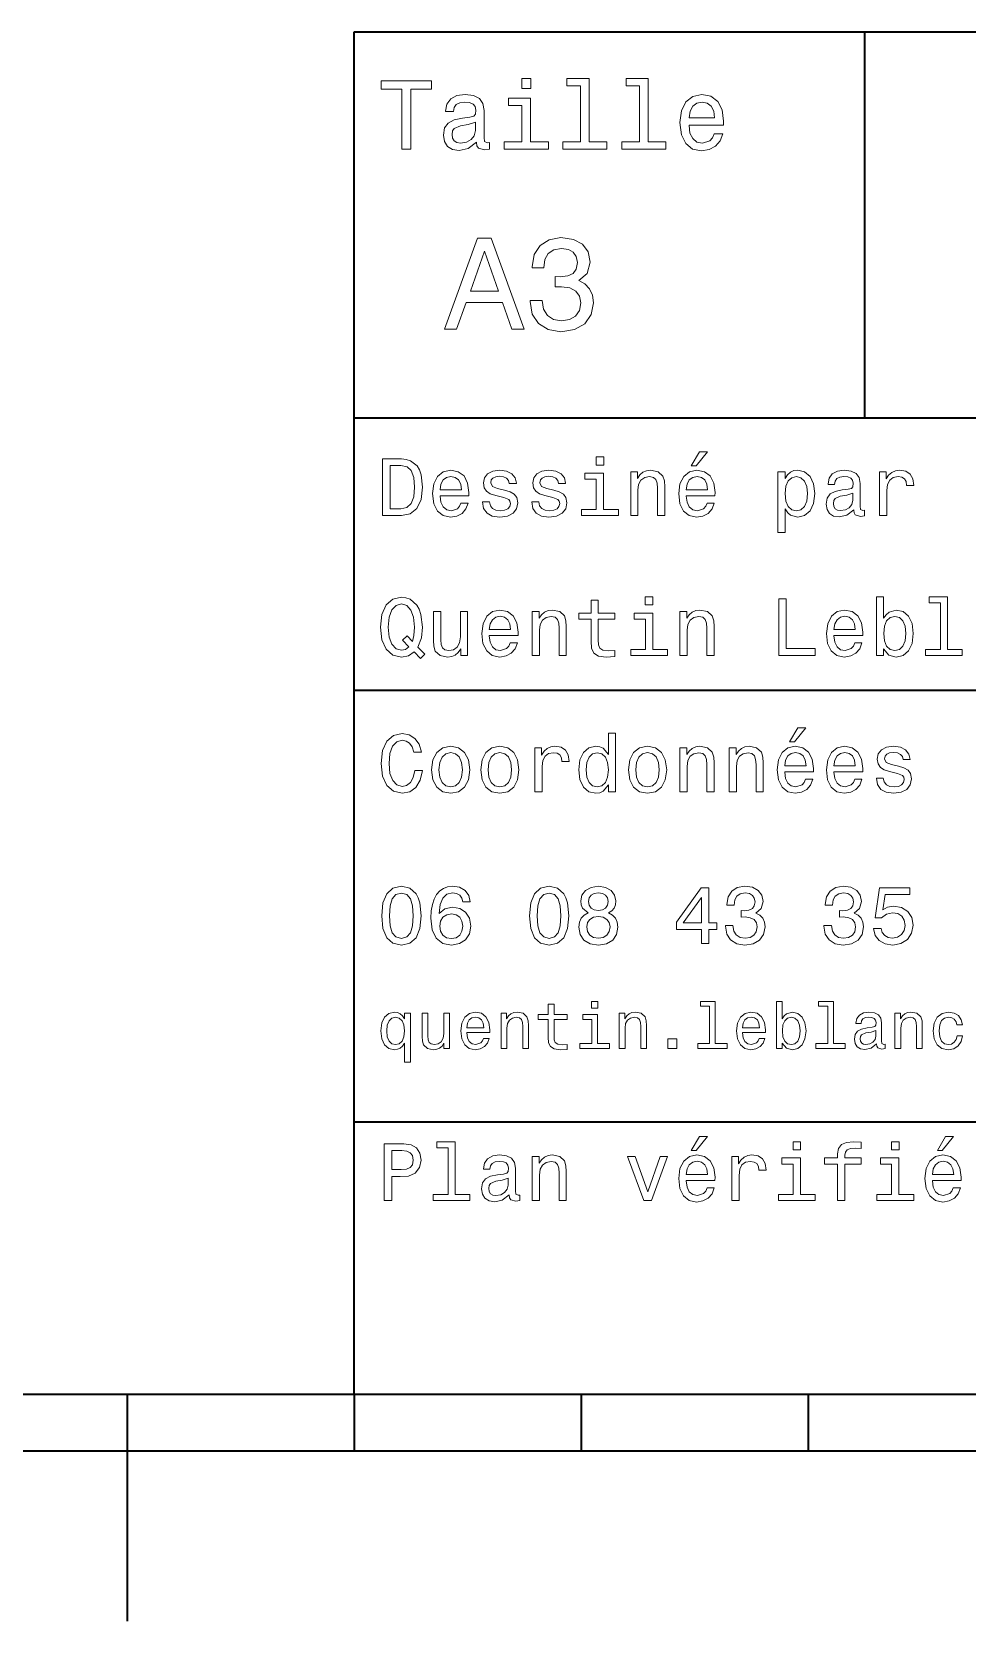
# Model space of a CAD drawing. Extents: x 0 to 420, y 0 to 297.
# Drawn here: x 205.8 to 247, y 0 to 70 of the extents above; entities that cross this region are included whole.
import ezdxf

# ---------------------------------------------------------------- set-up
doc = ezdxf.new("R2010")
doc.units = 0

msp = doc.modelspace()

# ---------------------------------------------------------------- linework, layer by layer
at = {"color": 7, "lineweight": 35}
for p, q in [((220, 10), (220, 70)), ((220, 70), (410, 70)), ((220, 53), (285, 53)), ((220, 41), (285, 41)), ((220, 22), (285, 22)), ((10, 10), (410, 10)), ((220, 10), (410, 10)), ((110, 7.5), (310, 7.5))]:
    msp.add_line(p, q, dxfattribs=at)
at = {"color": 7, "lineweight": 35, "ltscale": 0.425}
msp.add_line((242.5, 53), (242.5, 70), dxfattribs=at)
at = {"color": 7, "lineweight": 35, "ltscale": 0.25}
msp.add_line((210, 10), (210, 0), dxfattribs=at)
at = {"color": 7, "lineweight": 35, "ltscale": 0.0625}
for p, q in [((220, 10), (220, 7.5)), ((230, 10), (230, 7.5)), ((240, 10), (240, 7.5))]:
    msp.add_line(p, q, dxfattribs=at)
at = {"color": 7, "lineweight": 13}
for points in [[(227.786743, 67.940918), (227.38472, 67.940918), (227.38472, 67.508644), (227.786743, 67.508644)], [(229.969742, 67.621033), (229.969742, 65.157059), (229.187317, 65.157059), (229.187317, 64.837173), (231.128235, 64.837173), (231.128235, 65.157059), (230.350143, 65.157059), (230.350143, 67.940918), (229.373199, 67.940918), (229.373199, 67.621033)], [(232.572052, 67.621033), (232.572052, 65.157059), (231.789627, 65.157059), (231.789627, 64.837173), (233.730545, 64.837173), (233.730545, 65.157059), (232.952454, 65.157059), (232.952454, 67.940918), (231.97551, 67.940918), (231.97551, 67.621033)], [(222.10231, 64.837173), (222.5, 64.837173), (222.5, 67.47406), (223.407776, 67.47406), (223.407776, 67.837173), (221.190201, 67.837173), (221.190201, 67.47406), (222.10231, 67.47406)], [(225.387604, 65.139771), (225.387604, 65.126801), (225.409225, 64.979828), (225.47406, 64.876076), (225.746399, 64.793945), (225.958206, 64.828529), (225.958206, 65.122475), (225.867432, 65.109505), (225.746399, 65.165703), (225.724777, 65.338615), (225.724777, 66.540344), (225.672913, 66.84726), (225.521606, 67.0634), (225.257919, 67.193085), (224.886169, 67.240631), (224.523056, 67.188759), (224.255051, 67.041786), (224.086456, 66.812675), (224.030258, 66.510086), (224.030258, 66.484146), (224.371765, 66.484146), (224.402023, 66.665703), (224.497116, 66.795387), (224.65274, 66.873199), (224.873199, 66.903458), (225.085022, 66.881844), (225.236313, 66.817001), (225.327087, 66.704605), (225.357346, 66.548988), (225.340057, 66.367432), (225.270889, 66.276657), (225.097977, 66.233429), (224.773773, 66.198845), (224.402023, 66.121033), (224.138336, 65.982704), (223.982712, 65.766571), (223.935165, 65.446686), (223.978394, 65.161385), (224.112396, 64.949562), (224.328537, 64.815559), (224.626801, 64.768013), (225.028824, 64.858788)], [(234.750717, 65.887604), (236.272339, 65.887604), (236.276657, 66.064842), (236.207489, 66.561958), (236.017288, 66.933716), (235.714691, 67.158501), (235.312683, 67.240631), (234.919312, 67.154175), (234.616714, 66.912102), (234.422195, 66.51873), (234.353027, 66), (234.417862, 65.4683), (234.612396, 65.079247), (234.91066, 64.837173), (235.299713, 64.755043), (235.636887, 64.811234), (235.913544, 64.958214), (236.116714, 65.191643), (236.233429, 65.502876), (235.857346, 65.502876), (235.779541, 65.329971), (235.667145, 65.200287), (235.34726, 65.096542), (235.100861, 65.144089), (234.914993, 65.295387), (234.793945, 65.541786), (234.750717, 65.874634)], [(227.773773, 65.157059), (227.773773, 67.080688), (226.796829, 67.080688), (226.796829, 66.756485), (227.393372, 66.756485), (227.393372, 65.157059), (226.61528, 65.157059), (226.61528, 64.837173), (228.560516, 64.837173), (228.560516, 65.157059)], [(234.750717, 66.207489), (234.798279, 66.50576), (234.914993, 66.726219), (235.092224, 66.860229), (235.325653, 66.907776), (235.554749, 66.860229), (235.731995, 66.726219), (235.840057, 66.50576), (235.878967, 66.207489)], [(225.344376, 65.649857), (225.292511, 65.425072), (225.154175, 65.252159), (224.946686, 65.139771), (224.69165, 65.100861), (224.527374, 65.122475), (224.41066, 65.191643), (224.337173, 65.312675), (224.315567, 65.481262), (224.332855, 65.632561), (224.402023, 65.740631), (224.67868, 65.861671), (225.028824, 65.913544), (225.344376, 66.017288)], [(223.982712, 56.9049), (224.51297, 56.9049), (224.933716, 58.080692), (226.530258, 58.080692), (226.951004, 56.9049), (227.492798, 56.9049), (226.028824, 60.910664), (225.440918, 60.910664)], [(227.752167, 58.161385), (227.752167, 58.121037), (227.844376, 57.567722), (228.11528, 57.152737), (228.541794, 56.887608), (229.106628, 56.789627), (229.706055, 56.887608), (230.155624, 57.141212), (230.443802, 57.54467), (230.547546, 58.0634), (230.501434, 58.403458), (230.374634, 58.680115), (230.167145, 58.893372), (229.890488, 59.048992), (230.265137, 59.360229), (230.39769, 59.855907), (230.311234, 60.305477), (230.0634, 60.645535), (229.659943, 60.858791), (229.106628, 60.933716), (228.587891, 60.841499), (228.190201, 60.587898), (227.930832, 60.184437), (227.844376, 59.648415), (227.844376, 59.60807), (228.357346, 59.60807), (228.403458, 59.976944), (228.553314, 60.242077), (228.795395, 60.403458), (229.135452, 60.461094), (229.435165, 60.414986), (229.654175, 60.293949), (229.786743, 60.097984), (229.838623, 59.832855), (229.786743, 59.550434), (229.648422, 59.360229), (229.406342, 59.244957), (229.077805, 59.210377), (228.853027, 59.216141), (228.853027, 58.760807), (229.135452, 58.772335), (229.498566, 58.720463), (229.769455, 58.582134), (229.930832, 58.357349), (229.98848, 58.0634), (229.925079, 57.729107), (229.757919, 57.48127), (229.492798, 57.325649), (229.141205, 57.273777), (228.778091, 57.331413), (228.51297, 57.504322), (228.345825, 57.780979), (228.282425, 58.161385)], [(225.118149, 58.570606), (225.734863, 60.334293), (226.351578, 58.570606)], [(222.080688, 51.190563), (221.248566, 51.190563), (221.248566, 48.690563), (222.080688, 48.690563), (222.473343, 48.769814), (222.765137, 49.011169), (222.945251, 49.40382), (223.010086, 49.940563), (222.952454, 50.488113), (222.880402, 50.70425), (222.779541, 50.877163), (222.487747, 51.111313), (222.296829, 51.168949)], [(230.992798, 51.27702), (230.657776, 51.27702), (230.657776, 50.916786), (230.992798, 50.916786)], [(234.84726, 50.88797), (235.059799, 50.88797), (235.560516, 51.500362), (235.207489, 51.500362)], [(222.055481, 50.891571), (222.329254, 50.837536), (222.516571, 50.671829), (222.628235, 50.376442), (222.664261, 49.940563), (222.624634, 49.519093), (222.51297, 49.223705), (222.322052, 49.047192), (222.055481, 48.989555), (221.583572, 48.989555), (221.583572, 50.891571)], [(223.784576, 49.565922), (225.052597, 49.565922), (225.056198, 49.713619), (224.998566, 50.127884), (224.840057, 50.437683), (224.587891, 50.625), (224.252884, 50.693443), (223.925079, 50.621399), (223.672913, 50.41967), (223.510803, 50.091862), (223.453171, 49.659584), (223.507202, 49.216499), (223.669312, 48.892292), (223.917862, 48.690563), (224.242081, 48.62212), (224.523056, 48.668949), (224.753601, 48.791428), (224.922913, 48.98595), (225.020172, 49.245319), (224.706772, 49.245319), (224.641937, 49.101227), (224.548264, 48.993156), (224.281708, 48.9067), (224.07637, 48.946327), (223.921463, 49.072407), (223.820602, 49.27774), (223.784576, 49.555115)], [(223.784576, 49.832493), (223.824203, 50.081055), (223.921463, 50.264771), (224.069168, 50.376442), (224.263687, 50.416069), (224.454605, 50.376442), (224.60231, 50.264771), (224.692368, 50.081055), (224.724777, 49.832493)], [(226.623199, 49.818085), (226.317001, 49.890129), (226.090057, 49.972984), (226.014404, 50.142292), (226.036026, 50.261169), (226.111664, 50.347622), (226.234146, 50.401657), (226.41066, 50.423271), (226.579971, 50.401657), (226.713257, 50.336815), (226.799713, 50.239555), (226.835739, 50.109871), (227.145538, 50.109871), (227.145538, 50.117077), (227.091492, 50.351227), (226.943802, 50.534943), (226.713257, 50.650219), (226.41066, 50.693443), (226.104462, 50.650219), (225.881119, 50.531342), (225.740631, 50.354828), (225.697403, 50.131485), (225.729828, 49.915348), (225.830688, 49.76405), (225.996399, 49.655983), (226.237747, 49.580334), (226.590775, 49.493877), (226.806915, 49.40382), (226.864548, 49.331772), (226.886169, 49.223705), (226.853745, 49.09042), (226.767288, 48.989555), (226.626801, 48.924713), (226.439484, 48.903099), (226.241348, 48.924713), (226.09726, 49.000362), (226, 49.122841), (225.960373, 49.292149), (225.654175, 49.292149), (225.704605, 49.003963), (225.85231, 48.795029), (226.086456, 48.668949), (226.41066, 48.62212), (226.749283, 48.668949), (226.997833, 48.795029), (227.149139, 48.996758), (227.203171, 49.259727), (227.163544, 49.486671), (227.05188, 49.641571), (226.868149, 49.742435)], [(228.791794, 49.818085), (228.485596, 49.890129), (228.258652, 49.972984), (228.182999, 50.142292), (228.204605, 50.261169), (228.280258, 50.347622), (228.40274, 50.401657), (228.579254, 50.423271), (228.748566, 50.401657), (228.881851, 50.336815), (228.968292, 50.239555), (229.004318, 50.109871), (229.314117, 50.109871), (229.314117, 50.117077), (229.260086, 50.351227), (229.112396, 50.534943), (228.881851, 50.650219), (228.579254, 50.693443), (228.273056, 50.650219), (228.049713, 50.531342), (227.909225, 50.354828), (227.865997, 50.131485), (227.898422, 49.915348), (227.999283, 49.76405), (228.164993, 49.655983), (228.406342, 49.580334), (228.759369, 49.493877), (228.97551, 49.40382), (229.033142, 49.331772), (229.054749, 49.223705), (229.022339, 49.09042), (228.935883, 48.989555), (228.795395, 48.924713), (228.608063, 48.903099), (228.409943, 48.924713), (228.265854, 49.000362), (228.168594, 49.122841), (228.128967, 49.292149), (227.822769, 49.292149), (227.873199, 49.003963), (228.020889, 48.795029), (228.255051, 48.668949), (228.579254, 48.62212), (228.917862, 48.668949), (229.166428, 48.795029), (229.317719, 48.996758), (229.371765, 49.259727), (229.332138, 49.486671), (229.220459, 49.641571), (229.036743, 49.742435)], [(230.981995, 48.957134), (230.981995, 50.560158), (230.167862, 50.560158), (230.167862, 50.289986), (230.664978, 50.289986), (230.664978, 48.957134), (230.016571, 48.957134), (230.016571, 48.690563), (231.637604, 48.690563), (231.637604, 48.957134)], [(232.181549, 48.690563), (232.498566, 48.690563), (232.498566, 49.807278), (232.530975, 50.063042), (232.635452, 50.250362), (232.797546, 50.365635), (233.013687, 50.408863), (233.1866, 50.372841), (233.294662, 50.275578), (233.348709, 50.113472), (233.366714, 49.897335), (233.366714, 48.690563), (233.683716, 48.690563), (233.683716, 49.962177), (233.669312, 50.217941), (233.604462, 50.430477), (233.391937, 50.625), (233.060516, 50.693443), (232.876801, 50.668228), (232.721909, 50.599785), (232.588623, 50.484512), (232.484146, 50.329613), (232.484146, 50.625), (232.181549, 50.625)], [(234.627518, 49.565922), (235.895538, 49.565922), (235.899139, 49.713619), (235.841492, 50.127884), (235.682999, 50.437683), (235.430832, 50.625), (235.095825, 50.693443), (234.768005, 50.621399), (234.515854, 50.41967), (234.353745, 50.091862), (234.296112, 49.659584), (234.350143, 49.216499), (234.512253, 48.892292), (234.760803, 48.690563), (235.085022, 48.62212), (235.365997, 48.668949), (235.596542, 48.791428), (235.765854, 48.98595), (235.863113, 49.245319), (235.549713, 49.245319), (235.484863, 49.101227), (235.391205, 48.993156), (235.124634, 48.9067), (234.919312, 48.946327), (234.764404, 49.072407), (234.663544, 49.27774), (234.627518, 49.555115)], [(234.627518, 49.832493), (234.667145, 50.081055), (234.764404, 50.264771), (234.912109, 50.376442), (235.106628, 50.416069), (235.297546, 50.376442), (235.445251, 50.264771), (235.535309, 50.081055), (235.567719, 49.832493)], [(238.986313, 50.326012), (238.986313, 50.625), (238.669312, 50.625), (238.669312, 47.941284), (238.986313, 47.941284), (238.986313, 48.98595), (239.097977, 48.816643), (239.22406, 48.704971), (239.541061, 48.62212), (239.843658, 48.690563), (240.081406, 48.895893), (240.236313, 49.2201), (240.293945, 49.659584), (240.236313, 50.095463), (240.081406, 50.41967), (239.843658, 50.621399), (239.541061, 50.693443), (239.368164, 50.671829), (239.220459, 50.603386), (239.094376, 50.488113)], [(239.48703, 48.9067), (239.27449, 48.953533), (239.119598, 49.097622), (239.022339, 49.331772), (238.989914, 49.659584), (239.022339, 49.983791), (239.119598, 50.217941), (239.27449, 50.358429), (239.48703, 50.408863), (239.681549, 50.358429), (239.836456, 50.21434), (239.933716, 49.98019), (239.969742, 49.659584), (239.933716, 49.335377), (239.836456, 49.097622), (239.681549, 48.953533)], [(242.005051, 48.942726), (242.005051, 48.931919), (242.023056, 48.809441), (242.077087, 48.722984), (242.304031, 48.654541), (242.480545, 48.683357), (242.480545, 48.928314), (242.404907, 48.917507), (242.304031, 48.96434), (242.286026, 49.108429), (242.286026, 50.109871), (242.242798, 50.365635), (242.116714, 50.54575), (241.896973, 50.65382), (241.587173, 50.693443), (241.284576, 50.650219), (241.061234, 50.52774), (240.920746, 50.336815), (240.873917, 50.084656), (240.873917, 50.063042), (241.158508, 50.063042), (241.183716, 50.21434), (241.26297, 50.322407), (241.392654, 50.387249), (241.57637, 50.412464), (241.752884, 50.394455), (241.878967, 50.34042), (241.95462, 50.246758), (241.979828, 50.117077), (241.965424, 49.965778), (241.907776, 49.890129), (241.763687, 49.854107), (241.493515, 49.825291), (241.183716, 49.760448), (240.963974, 49.645176), (240.83429, 49.465057), (240.794678, 49.19849), (240.830688, 48.960735), (240.942368, 48.784222), (241.122482, 48.67255), (241.371033, 48.632927), (241.706055, 48.708576)], [(243.143372, 48.690563), (243.460373, 48.690563), (243.460373, 49.796471), (243.492798, 50.063042), (243.590057, 50.253963), (243.748566, 50.369236), (243.96109, 50.408863), (244.119598, 50.383648), (244.23848, 50.3116), (244.310516, 50.189121), (244.335739, 50.023415), (244.656342, 50.023415), (244.613113, 50.315205), (244.494232, 50.524136), (244.296112, 50.650219), (244.02594, 50.693443), (243.842224, 50.664627), (243.683716, 50.592579), (243.543228, 50.4701), (243.431564, 50.304398), (243.431564, 50.625), (243.143372, 50.625)], [(241.969025, 49.367798), (241.925797, 49.180477), (241.810516, 49.036385), (241.637604, 48.942726), (241.425079, 48.910305), (241.288177, 48.928314), (241.190918, 48.98595), (241.129684, 49.086815), (241.111679, 49.227306), (241.126083, 49.353386), (241.183716, 49.443443), (241.414261, 49.544312), (241.706055, 49.587536), (241.969025, 49.673992)], [(222.642654, 42.685879), (222.916428, 42.401295), (223.107346, 42.592216), (222.811966, 42.894814), (222.963257, 43.305473), (223.010086, 43.780979), (222.941635, 44.339336), (222.862396, 44.56628), (222.757919, 44.753601), (222.46254, 45.009365), (222.282425, 45.074207), (222.08429, 45.099422), (221.702454, 45.009365), (221.41066, 44.757202), (221.223343, 44.342937), (221.158508, 43.780979), (221.223343, 43.219021), (221.407059, 42.804756), (221.698853, 42.548992), (222.08429, 42.462536), (222.39769, 42.520172)], [(222.41571, 42.916428), (222.260803, 42.801151), (222.08429, 42.765129), (221.850143, 42.829971), (221.666428, 43.024494), (221.543945, 43.341499), (221.504318, 43.780979), (221.543945, 44.216858), (221.662827, 44.537464), (221.846542, 44.731987), (222.08429, 44.80043), (222.318451, 44.731987), (222.502167, 44.533859), (222.621033, 44.213257), (222.664261, 43.780979), (222.631851, 43.406338), (222.5634, 43.150578), (222.329254, 43.395531), (222.13472, 43.211815)], [(230.438034, 44.130402), (230.438034, 43.161381), (230.459656, 42.84798), (230.560516, 42.631844), (230.762253, 42.505764), (231.104462, 42.462536), (231.479111, 42.480545), (231.479111, 42.754322), (231.205338, 42.732708), (230.956772, 42.761528), (230.823486, 42.851585), (230.765854, 43.00288), (230.755035, 43.215416), (230.755035, 44.130402), (231.479111, 44.130402), (231.479111, 44.400574), (230.755035, 44.400574), (230.755035, 44.966137), (230.438034, 44.966137), (230.438034, 44.400574), (229.890488, 44.400574), (229.890488, 44.130402)], [(233.161377, 45.117435), (232.82637, 45.117435), (232.82637, 44.757202), (233.161377, 44.757202)], [(238.701721, 42.530979), (240.30835, 42.530979), (240.30835, 42.833572), (239.033142, 42.833572), (239.033142, 45.030979), (238.701721, 45.030979)], [(243.323486, 42.829971), (243.557632, 42.552593), (243.87825, 42.462536), (244.180832, 42.530979), (244.422195, 42.736309), (244.573486, 43.064121), (244.631134, 43.5), (244.573486, 43.935879), (244.418594, 44.260086), (244.180832, 44.461815), (243.87825, 44.533859), (243.561249, 44.440201), (243.431564, 44.324928), (243.323486, 44.170029), (243.323486, 45.117435), (243.006485, 45.117435), (243.006485, 42.530979), (243.323486, 42.530979)], [(245.823486, 44.850864), (245.823486, 42.79755), (245.171478, 42.79755), (245.171478, 42.530979), (246.78891, 42.530979), (246.78891, 42.79755), (246.140488, 42.79755), (246.140488, 45.117435), (245.32637, 45.117435), (245.32637, 44.850864)], [(224.998566, 44.465416), (224.681549, 44.465416), (224.681549, 43.348701), (224.645538, 43.089336), (224.541061, 42.902016), (224.378967, 42.786743), (224.166428, 42.750721), (223.997116, 42.779537), (223.889053, 42.865993), (223.827805, 43.013687), (223.8134, 43.222622), (223.8134, 44.465416), (223.496399, 44.465416), (223.496399, 43.193802), (223.507202, 42.938038), (223.575653, 42.725502), (223.784576, 42.530979), (224.119598, 42.462536), (224.299713, 42.487751), (224.454605, 42.552593), (224.587891, 42.664265), (224.695969, 42.826366), (224.695969, 42.530979), (224.998566, 42.530979)], [(225.953171, 43.406338), (227.221176, 43.406338), (227.224777, 43.554035), (227.167145, 43.9683), (227.008652, 44.278099), (226.756485, 44.465416), (226.421463, 44.533859), (226.093658, 44.461815), (225.841492, 44.260086), (225.679398, 43.932278), (225.621765, 43.5), (225.675797, 43.056915), (225.837891, 42.732708), (226.086456, 42.530979), (226.41066, 42.462536), (226.69165, 42.509365), (226.922195, 42.631844), (227.091492, 42.826366), (227.188766, 43.085735), (226.875366, 43.085735), (226.810516, 42.941643), (226.716858, 42.833572), (226.450287, 42.747116), (226.244965, 42.786743), (226.090057, 42.912823), (225.989197, 43.118156), (225.953171, 43.395531)], [(225.953171, 43.672909), (225.992798, 43.921471), (226.090057, 44.105186), (226.237747, 44.216858), (226.432281, 44.256485), (226.623199, 44.216858), (226.770889, 44.105186), (226.860947, 43.921471), (226.893372, 43.672909)], [(227.844376, 42.530979), (228.161377, 42.530979), (228.161377, 43.647694), (228.193802, 43.903458), (228.298279, 44.090778), (228.460373, 44.206051), (228.676514, 44.249279), (228.849426, 44.213257), (228.957489, 44.115993), (229.011536, 43.953888), (229.029541, 43.737751), (229.029541, 42.530979), (229.346542, 42.530979), (229.346542, 43.802593), (229.332138, 44.058357), (229.267288, 44.270893), (229.054749, 44.465416), (228.723343, 44.533859), (228.539627, 44.508644), (228.38472, 44.440201), (228.251434, 44.324928), (228.146973, 44.170029), (228.146973, 44.465416), (227.844376, 44.465416)], [(233.150574, 42.79755), (233.150574, 44.400574), (232.336456, 44.400574), (232.336456, 44.130402), (232.833572, 44.130402), (232.833572, 42.79755), (232.185165, 42.79755), (232.185165, 42.530979), (233.806198, 42.530979), (233.806198, 42.79755)], [(234.350143, 42.530979), (234.667145, 42.530979), (234.667145, 43.647694), (234.69957, 43.903458), (234.804031, 44.090778), (234.966141, 44.206051), (235.182281, 44.249279), (235.355194, 44.213257), (235.463257, 44.115993), (235.517288, 43.953888), (235.535309, 43.737751), (235.535309, 42.530979), (235.85231, 42.530979), (235.85231, 43.802593), (235.837891, 44.058357), (235.773056, 44.270893), (235.560516, 44.465416), (235.229111, 44.533859), (235.045395, 44.508644), (234.890488, 44.440201), (234.757202, 44.324928), (234.65274, 44.170029), (234.65274, 44.465416), (234.350143, 44.465416)], [(241.133286, 43.406338), (242.401306, 43.406338), (242.404907, 43.554035), (242.34726, 43.9683), (242.188766, 44.278099), (241.9366, 44.465416), (241.601593, 44.533859), (241.273773, 44.461815), (241.021606, 44.260086), (240.859512, 43.932278), (240.80188, 43.5), (240.855911, 43.056915), (241.018005, 42.732708), (241.266571, 42.530979), (241.590775, 42.462536), (241.871765, 42.509365), (242.10231, 42.631844), (242.271606, 42.826366), (242.368881, 43.085735), (242.055481, 43.085735), (241.990631, 42.941643), (241.896973, 42.833572), (241.630402, 42.747116), (241.425079, 42.786743), (241.270172, 42.912823), (241.169312, 43.118156), (241.133286, 43.395531)], [(241.133286, 43.672909), (241.172913, 43.921471), (241.270172, 44.105186), (241.417862, 44.216858), (241.612396, 44.256485), (241.803314, 44.216858), (241.951004, 44.105186), (242.041061, 43.921471), (242.073486, 43.672909)], [(244.306915, 43.5), (244.270889, 43.175793), (244.17363, 42.938038), (244.018738, 42.793949), (243.824203, 42.747116), (243.611679, 42.793949), (243.456772, 42.938038), (243.359512, 43.172188), (243.327087, 43.5), (243.359512, 43.824207), (243.456772, 44.058357), (243.611679, 44.198845), (243.824203, 44.249279), (244.018738, 44.198845), (244.17363, 44.054756), (244.270889, 43.820606)], [(239.184433, 38.728386), (239.396973, 38.728386), (239.89769, 39.340778), (239.544662, 39.340778)], [(222.667862, 37.460373), (222.595825, 37.15778), (222.476944, 36.941643), (222.311234, 36.808357), (222.116714, 36.765129), (221.882568, 36.829971), (221.698853, 37.024494), (221.57637, 37.341499), (221.536743, 37.780979), (221.57637, 38.216858), (221.695251, 38.537464), (221.878967, 38.731987), (222.116714, 38.80043), (222.289627, 38.764408), (222.437317, 38.663544), (222.552597, 38.501442), (222.631851, 38.278099), (222.97406, 38.278099), (222.865997, 38.620316), (222.67868, 38.879681), (222.422913, 39.041786), (222.116714, 39.099422), (221.734863, 39.009365), (221.443085, 38.757202), (221.255768, 38.342937), (221.190918, 37.780979), (221.255768, 37.219021), (221.443085, 36.804756), (221.734863, 36.548992), (222.116714, 36.462536), (222.451736, 36.530979), (222.721909, 36.721901), (222.912827, 37.035301), (223.013687, 37.460373)], [(223.413544, 37.496399), (223.471176, 37.056915), (223.636887, 36.732708), (223.899857, 36.530979), (224.252884, 36.462536), (224.60231, 36.530979), (224.86528, 36.729107), (225.030975, 37.053314), (225.092224, 37.496399), (225.030975, 37.935879), (224.86528, 38.263687), (224.60231, 38.461815), (224.252884, 38.533859), (223.899857, 38.461815), (223.636887, 38.260086), (223.471176, 37.935879)], [(225.582138, 37.496399), (225.639771, 37.056915), (225.805481, 36.732708), (226.068451, 36.530979), (226.421463, 36.462536), (226.770889, 36.530979), (227.033859, 36.729107), (227.19957, 37.053314), (227.260803, 37.496399), (227.19957, 37.935879), (227.033859, 38.263687), (226.770889, 38.461815), (226.421463, 38.533859), (226.068451, 38.461815), (225.805481, 38.260086), (225.639771, 37.935879)], [(227.963257, 36.530979), (228.280258, 36.530979), (228.280258, 37.636887), (228.312683, 37.903458), (228.409943, 38.094379), (228.568451, 38.209652), (228.780975, 38.249279), (228.939484, 38.224064), (229.05835, 38.152016), (229.130402, 38.029537), (229.155624, 37.863831), (229.476227, 37.863831), (229.432999, 38.155621), (229.314117, 38.364552), (229.115997, 38.490635), (228.845825, 38.533859), (228.662109, 38.505043), (228.503601, 38.432995), (228.363113, 38.310516), (228.251434, 38.144814), (228.251434, 38.465416), (227.963257, 38.465416)], [(231.201721, 36.829971), (231.201721, 36.530979), (231.518738, 36.530979), (231.518738, 39.117435), (231.205338, 39.117435), (231.205338, 38.170029), (230.963974, 38.443802), (230.816284, 38.508644), (230.646973, 38.533859), (230.340775, 38.461815), (230.103027, 38.260086), (229.94812, 37.935879), (229.894089, 37.5), (229.94812, 37.064121), (230.103027, 36.736309), (230.340775, 36.530979), (230.646973, 36.462536), (230.816284, 36.487751), (230.967575, 36.552593)], [(232.087891, 37.496399), (232.145538, 37.056915), (232.311234, 36.732708), (232.574203, 36.530979), (232.927231, 36.462536), (233.276657, 36.530979), (233.539627, 36.729107), (233.705338, 37.053314), (233.766571, 37.496399), (233.705338, 37.935879), (233.539627, 38.263687), (233.276657, 38.461815), (232.927231, 38.533859), (232.574203, 38.461815), (232.311234, 38.260086), (232.145538, 37.935879)], [(234.350143, 36.530979), (234.667145, 36.530979), (234.667145, 37.647694), (234.69957, 37.903458), (234.804031, 38.090778), (234.966141, 38.206051), (235.182281, 38.249279), (235.355194, 38.213257), (235.463257, 38.115993), (235.517288, 37.953888), (235.535309, 37.737751), (235.535309, 36.530979), (235.85231, 36.530979), (235.85231, 37.802593), (235.837891, 38.058357), (235.773056, 38.270893), (235.560516, 38.465416), (235.229111, 38.533859), (235.045395, 38.508644), (234.890488, 38.440201), (234.757202, 38.324928), (234.65274, 38.170029), (234.65274, 38.465416), (234.350143, 38.465416)], [(236.518738, 36.530979), (236.835739, 36.530979), (236.835739, 37.647694), (236.868149, 37.903458), (236.972626, 38.090778), (237.13472, 38.206051), (237.350861, 38.249279), (237.523773, 38.213257), (237.631836, 38.115993), (237.685883, 37.953888), (237.703888, 37.737751), (237.703888, 36.530979), (238.020889, 36.530979), (238.020889, 37.802593), (238.006485, 38.058357), (237.94165, 38.270893), (237.729111, 38.465416), (237.39769, 38.533859), (237.213974, 38.508644), (237.059082, 38.440201), (236.925797, 38.324928), (236.82132, 38.170029), (236.82132, 38.465416), (236.518738, 38.465416)], [(238.964691, 37.406338), (240.232712, 37.406338), (240.236313, 37.554035), (240.17868, 37.9683), (240.020172, 38.278099), (239.768005, 38.465416), (239.432999, 38.533859), (239.105194, 38.461815), (238.853027, 38.260086), (238.690918, 37.932278), (238.633286, 37.5), (238.687317, 37.056915), (238.849426, 36.732708), (239.097977, 36.530979), (239.422195, 36.462536), (239.703171, 36.509365), (239.933716, 36.631844), (240.103027, 36.826366), (240.200287, 37.085735), (239.886887, 37.085735), (239.822052, 36.941643), (239.728394, 36.833572), (239.461823, 36.747116), (239.256485, 36.786743), (239.101593, 36.912823), (239.000717, 37.118156), (238.964691, 37.395531)], [(241.133286, 37.406338), (242.401306, 37.406338), (242.404907, 37.554035), (242.34726, 37.9683), (242.188766, 38.278099), (241.9366, 38.465416), (241.601593, 38.533859), (241.273773, 38.461815), (241.021606, 38.260086), (240.859512, 37.932278), (240.80188, 37.5), (240.855911, 37.056915), (241.018005, 36.732708), (241.266571, 36.530979), (241.590775, 36.462536), (241.871765, 36.509365), (242.10231, 36.631844), (242.271606, 36.826366), (242.368881, 37.085735), (242.055481, 37.085735), (241.990631, 36.941643), (241.896973, 36.833572), (241.630402, 36.747116), (241.425079, 36.786743), (241.270172, 36.912823), (241.169312, 37.118156), (241.133286, 37.395531)], [(243.971909, 37.658501), (243.66571, 37.730545), (243.438766, 37.8134), (243.363113, 37.982708), (243.384735, 38.101585), (243.460373, 38.188038), (243.582855, 38.242073), (243.759369, 38.263687), (243.92868, 38.242073), (244.061966, 38.177231), (244.148422, 38.079971), (244.184448, 37.950287), (244.494232, 37.950287), (244.494232, 37.957493), (244.440201, 38.191643), (244.292511, 38.375359), (244.061966, 38.490635), (243.759369, 38.533859), (243.453171, 38.490635), (243.229828, 38.371758), (243.08934, 38.195244), (243.046112, 37.971901), (243.078537, 37.755764), (243.179398, 37.604465), (243.345108, 37.496399), (243.586456, 37.42075), (243.939484, 37.334293), (244.155624, 37.244236), (244.213257, 37.172188), (244.234879, 37.064121), (244.202454, 36.930836), (244.115997, 36.829971), (243.97551, 36.765129), (243.788193, 36.743515), (243.590057, 36.765129), (243.445969, 36.840778), (243.348709, 36.963257), (243.309082, 37.132565), (243.002884, 37.132565), (243.053314, 36.844379), (243.201004, 36.635445), (243.435165, 36.509365), (243.759369, 36.462536), (244.097992, 36.509365), (244.346542, 36.635445), (244.497833, 36.837173), (244.55188, 37.100143), (244.512253, 37.327087), (244.400574, 37.481987), (244.216858, 37.582851)], [(223.737747, 37.5), (223.770172, 37.824207), (223.871033, 38.058357), (224.033142, 38.20245), (224.252884, 38.25288), (224.469025, 38.20245), (224.631119, 38.061958), (224.731995, 37.824207), (224.768005, 37.5), (224.731995, 37.172188), (224.631119, 36.934437), (224.469025, 36.790344), (224.252884, 36.743515), (224.033142, 36.790344), (223.871033, 36.934437), (223.770172, 37.172188)], [(225.906342, 37.5), (225.938766, 37.824207), (226.039627, 38.058357), (226.201736, 38.20245), (226.421463, 38.25288), (226.637604, 38.20245), (226.799713, 38.061958), (226.900574, 37.824207), (226.9366, 37.5), (226.900574, 37.172188), (226.799713, 36.934437), (226.637604, 36.790344), (226.421463, 36.743515), (226.201736, 36.790344), (226.039627, 36.934437), (225.938766, 37.172188)], [(230.701004, 38.249279), (230.909943, 38.198845), (231.068451, 38.058357), (231.162109, 37.824207), (231.19812, 37.5), (231.162109, 37.172188), (231.068451, 36.938038), (230.909943, 36.793949), (230.701004, 36.747116), (230.502884, 36.793949), (230.351593, 36.938038), (230.250717, 37.175793), (230.218292, 37.5), (230.250717, 37.820606), (230.351593, 38.054756), (230.502884, 38.198845)], [(232.412109, 37.5), (232.444519, 37.824207), (232.545395, 38.058357), (232.707489, 38.20245), (232.927231, 38.25288), (233.143372, 38.20245), (233.305481, 38.061958), (233.406342, 37.824207), (233.442368, 37.5), (233.406342, 37.172188), (233.305481, 36.934437), (233.143372, 36.790344), (232.927231, 36.743515), (232.707489, 36.790344), (232.545395, 36.934437), (232.444519, 37.172188)], [(238.964691, 37.672909), (239.004318, 37.921471), (239.101593, 38.105186), (239.249283, 38.216858), (239.443802, 38.256485), (239.63472, 38.216858), (239.782425, 38.105186), (239.872482, 37.921471), (239.904907, 37.672909)], [(241.133286, 37.672909), (241.172913, 37.921471), (241.270172, 38.105186), (241.417862, 38.216858), (241.612396, 38.256485), (241.803314, 38.216858), (241.951004, 38.105186), (242.041061, 37.921471), (242.073486, 37.672909)], [(221.216141, 31.071325), (221.270172, 30.505762), (221.439484, 30.102304), (221.709656, 29.857347), (222.08429, 29.778097), (222.455338, 29.857347), (222.72551, 30.102304), (222.891205, 30.505762), (222.948853, 31.071325), (222.891205, 31.633286), (222.822769, 31.856628), (222.72551, 32.040344), (222.455338, 32.285301), (222.08429, 32.368156), (221.709656, 32.285301), (221.439484, 32.036743), (221.270172, 31.633286)], [(225.117432, 31.676512), (225.048996, 31.9683), (224.890488, 32.184437), (224.645538, 32.321323), (224.328537, 32.368156), (224.115997, 32.342937), (223.932281, 32.274494), (223.770172, 32.162823), (223.633286, 32.004322), (223.525223, 31.806194), (223.445969, 31.56484), (223.395538, 31.280258), (223.381119, 30.959654), (223.438766, 30.448126), (223.61528, 30.077089), (223.899857, 29.853746), (224.28891, 29.778097), (224.638336, 29.842939), (224.904892, 30.012247), (225.077805, 30.278818), (225.139053, 30.617435), (225.077805, 30.959654), (224.912109, 31.222622), (224.656342, 31.388329), (224.33934, 31.445965), (223.997116, 31.373919), (223.741348, 31.168587), (223.795395, 31.56484), (223.91066, 31.849422), (224.087173, 32.01873), (224.332138, 32.076366), (224.512253, 32.04755), (224.649139, 31.971901), (224.739197, 31.845821), (224.786026, 31.676512)], [(227.721909, 31.071325), (227.77594, 30.505762), (227.945251, 30.102304), (228.215424, 29.857347), (228.590057, 29.778097), (228.96109, 29.857347), (229.231262, 30.102304), (229.396973, 30.505762), (229.454605, 31.071325), (229.396973, 31.633286), (229.328537, 31.856628), (229.231262, 32.040344), (228.96109, 32.285301), (228.590057, 32.368156), (228.215424, 32.285301), (227.945251, 32.036743), (227.77594, 31.633286)], [(230.311966, 31.197405), (230.128235, 31.09654), (230.002167, 30.956051), (229.922913, 30.779539), (229.89769, 30.567001), (229.955338, 30.246397), (230.121033, 29.997837), (230.391205, 29.839336), (230.758652, 29.778097), (231.122482, 29.839336), (231.392654, 29.997837), (231.55835, 30.246397), (231.619598, 30.567001), (231.590775, 30.779539), (231.515137, 30.956051), (231.385452, 31.09654), (231.205338, 31.197405), (231.349426, 31.283861), (231.450287, 31.402737), (231.51152, 31.546829), (231.533142, 31.723343), (231.47551, 31.979107), (231.324203, 32.184437), (231.079254, 32.317722), (230.758652, 32.368156), (230.434433, 32.317722), (230.189484, 32.184437), (230.034576, 31.979107), (229.980545, 31.723343), (229.998566, 31.546829), (230.059799, 31.402737)], [(235.293945, 29.850143), (235.618149, 29.850143), (235.618149, 30.46974), (235.974777, 30.46974), (235.974777, 30.757925), (235.618149, 30.757925), (235.618149, 32.296108), (235.290344, 32.296108), (234.195251, 30.786743), (234.195251, 30.46974), (235.293945, 30.46974)], [(236.356628, 30.635447), (236.356628, 30.610229), (236.414261, 30.264408), (236.583572, 30.005043), (236.850143, 29.839336), (237.203171, 29.778097), (237.577805, 29.839336), (237.858795, 29.997837), (238.03891, 30.25), (238.103745, 30.574207), (238.074921, 30.786743), (237.995682, 30.959654), (237.865997, 31.092939), (237.693085, 31.190201), (237.927231, 31.384726), (238.010086, 31.694523), (237.956055, 31.975504), (237.801147, 32.188038), (237.548996, 32.321323), (237.203171, 32.368156), (236.878967, 32.310516), (236.630402, 32.152016), (236.468292, 31.899855), (236.414261, 31.56484), (236.414261, 31.539625), (236.734863, 31.539625), (236.763687, 31.770172), (236.857346, 31.935879), (237.008636, 32.036743), (237.221176, 32.072765), (237.408508, 32.043949), (237.545395, 31.9683), (237.628235, 31.845821), (237.66066, 31.680115), (237.628235, 31.503601), (237.541779, 31.384726), (237.390488, 31.312679), (237.18515, 31.291065), (237.044662, 31.294668), (237.044662, 31.010086), (237.221176, 31.01729), (237.44812, 30.984869), (237.617432, 30.898415), (237.718292, 30.757925), (237.754318, 30.574207), (237.714691, 30.365273), (237.610229, 30.210375), (237.444519, 30.113111), (237.224777, 30.08069), (236.997833, 30.116714), (236.832138, 30.224783), (236.727661, 30.397694), (236.688034, 30.635447)], [(240.693802, 30.635447), (240.693802, 30.610229), (240.751434, 30.264408), (240.920746, 30.005043), (241.187317, 29.839336), (241.540344, 29.778097), (241.914978, 29.839336), (242.195969, 29.997837), (242.376083, 30.25), (242.440918, 30.574207), (242.412109, 30.786743), (242.332855, 30.959654), (242.203171, 31.092939), (242.030258, 31.190201), (242.264404, 31.384726), (242.34726, 31.694523), (242.293228, 31.975504), (242.138336, 32.188038), (241.886169, 32.321323), (241.540344, 32.368156), (241.216141, 32.310516), (240.967575, 32.152016), (240.805481, 31.899855), (240.751434, 31.56484), (240.751434, 31.539625), (241.072052, 31.539625), (241.100861, 31.770172), (241.194519, 31.935879), (241.345825, 32.036743), (241.558365, 32.072765), (241.745682, 32.043949), (241.882568, 31.9683), (241.965424, 31.845821), (241.997833, 31.680115), (241.965424, 31.503601), (241.878967, 31.384726), (241.727661, 31.312679), (241.522339, 31.291065), (241.381851, 31.294668), (241.381851, 31.010086), (241.558365, 31.01729), (241.785309, 30.984869), (241.95462, 30.898415), (242.055481, 30.757925), (242.091492, 30.574207), (242.05188, 30.365273), (241.947403, 30.210375), (241.781708, 30.113111), (241.561966, 30.08069), (241.335022, 30.116714), (241.169312, 30.224783), (241.06485, 30.397694), (241.025223, 30.635447)], [(242.876801, 30.502161), (242.956055, 30.206772), (243.132568, 29.976225), (243.391937, 29.832132), (243.723343, 29.778097), (244.087173, 29.842939), (244.371765, 30.019451), (244.55188, 30.300432), (244.620316, 30.660662), (244.559082, 30.995676), (244.386169, 31.258644), (244.115997, 31.427954), (243.766571, 31.489193), (243.496399, 31.445965), (243.28746, 31.327089), (243.388336, 32.000721), (244.483429, 32.000721), (244.483429, 32.296108), (243.146973, 32.296108), (242.948853, 30.970461), (243.23703, 30.970461), (243.445969, 31.139769), (243.71254, 31.201008), (243.943085, 31.161383), (244.119598, 31.046108), (244.231262, 30.869596), (244.270889, 30.642651), (244.231262, 30.415705), (244.115997, 30.239193), (243.939484, 30.127522), (243.71254, 30.087896), (243.521622, 30.113111), (243.373917, 30.195965), (243.265854, 30.325647), (243.211823, 30.502161)], [(221.561966, 31.071325), (221.590775, 31.507204), (221.680832, 31.820604), (221.842941, 32.004322), (222.08429, 32.069164), (222.322052, 32.004322), (222.484146, 31.820604), (222.574203, 31.507204), (222.603027, 31.071325), (222.574203, 30.631844), (222.484146, 30.318443), (222.322052, 30.134726), (222.08429, 30.073486), (221.842941, 30.134726), (221.680832, 30.318443), (221.590775, 30.631844)], [(228.067719, 31.071325), (228.096542, 31.507204), (228.1866, 31.820604), (228.348709, 32.004322), (228.590057, 32.069164), (228.827805, 32.004322), (228.989914, 31.820604), (229.079971, 31.507204), (229.108795, 31.071325), (229.079971, 30.631844), (228.989914, 30.318443), (228.827805, 30.134726), (228.590057, 30.073486), (228.348709, 30.134726), (228.1866, 30.318443), (228.096542, 30.631844)], [(230.322769, 31.694523), (230.351593, 31.853025), (230.438034, 31.975504), (230.574921, 32.051151), (230.758652, 32.079971), (230.938766, 32.051151), (231.075653, 31.975504), (231.162109, 31.853025), (231.194519, 31.694523), (231.162109, 31.532419), (231.075653, 31.40634), (230.938766, 31.323486), (230.758652, 31.298271), (230.574921, 31.327089), (230.438034, 31.40634), (230.351593, 31.532419)], [(234.497833, 30.757925), (235.293945, 31.878241), (235.293945, 30.757925)], [(224.789627, 30.613832), (224.75, 30.386887), (224.649139, 30.213976), (224.48703, 30.098703), (224.285309, 30.062679), (224.072769, 30.098703), (223.91066, 30.210375), (223.806198, 30.383286), (223.773773, 30.610229), (223.809799, 30.833572), (223.91066, 31.002882), (224.07637, 31.11095), (224.299713, 31.150576), (224.494232, 31.11095), (224.649139, 31.006483), (224.75, 30.837175)], [(230.243515, 30.574207), (230.27594, 30.765129), (230.380402, 30.909222), (230.542511, 31.002882), (230.758652, 31.035301), (230.971176, 31.002882), (231.133286, 30.909222), (231.237747, 30.765129), (231.273773, 30.574207), (231.237747, 30.368876), (231.133286, 30.213976), (230.971176, 30.113111), (230.758652, 30.08069), (230.542511, 30.113111), (230.380402, 30.213976), (230.27594, 30.368876)], [(222.221909, 26.533142), (222.132568, 26.662825), (222.031708, 26.755045), (221.913544, 26.806917), (221.778091, 26.827091), (221.533142, 26.769453), (221.342941, 26.60807), (221.219025, 26.348703), (221.175797, 26), (221.219025, 25.648417), (221.342941, 25.38905), (221.533142, 25.224785), (221.778091, 25.170031), (221.913544, 25.187321), (222.028824, 25.236313), (222.129684, 25.325649), (222.221909, 25.461096), (222.221909, 24.62536), (222.47551, 24.62536), (222.47551, 26.772335), (222.221909, 26.772335)], [(224.198853, 26.772335), (223.945251, 26.772335), (223.945251, 25.878963), (223.916428, 25.671471), (223.832855, 25.521614), (223.703171, 25.429396), (223.533142, 25.400578), (223.39769, 25.423632), (223.311234, 25.492796), (223.262253, 25.610952), (223.250717, 25.778099), (223.250717, 26.772335), (222.997116, 26.772335), (222.997116, 25.755045), (223.005768, 25.550434), (223.060516, 25.380404), (223.227661, 25.224785), (223.495682, 25.170031), (223.639771, 25.190203), (223.763687, 25.242075), (223.870316, 25.331413), (223.956772, 25.461096), (223.956772, 25.224785), (224.198853, 25.224785)], [(224.96254, 25.925074), (225.976944, 25.925074), (225.979828, 26.043228), (225.933716, 26.374641), (225.806915, 26.622478), (225.605194, 26.772335), (225.337173, 26.827091), (225.074921, 26.769453), (224.873199, 26.60807), (224.743515, 26.345821), (224.697403, 26), (224.740631, 25.645535), (224.870316, 25.386168), (225.069168, 25.224785), (225.328537, 25.170031), (225.553314, 25.207495), (225.737747, 25.305477), (225.873199, 25.461096), (225.951004, 25.668589), (225.700287, 25.668589), (225.648422, 25.553314), (225.573486, 25.46686), (225.360229, 25.397696), (225.195969, 25.429396), (225.072052, 25.53026), (224.991348, 25.694525), (224.96254, 25.916428)], [(224.96254, 26.138329), (224.994232, 26.337177), (225.072052, 26.48415), (225.190201, 26.573488), (225.345825, 26.605188), (225.498566, 26.573488), (225.616714, 26.48415), (225.688766, 26.337177), (225.714691, 26.138329)], [(226.47551, 25.224785), (226.729111, 25.224785), (226.729111, 26.118156), (226.755035, 26.322767), (226.838623, 26.472624), (226.968292, 26.564842), (227.141205, 26.599424), (227.279541, 26.570606), (227.365997, 26.492796), (227.409225, 26.363113), (227.42363, 26.190203), (227.42363, 25.224785), (227.677231, 25.224785), (227.677231, 26.242077), (227.66571, 26.446688), (227.613831, 26.616716), (227.443802, 26.772335), (227.17868, 26.827091), (227.031708, 26.806917), (226.907776, 26.752163), (226.801147, 26.659943), (226.717575, 26.536024), (226.717575, 26.772335), (226.47551, 26.772335)], [(228.55043, 26.504324), (228.55043, 25.729107), (228.567719, 25.478388), (228.648422, 25.305477), (228.809799, 25.204613), (229.083572, 25.170031), (229.383286, 25.184439), (229.383286, 25.40346), (229.164261, 25.386168), (228.965424, 25.409224), (228.858795, 25.48127), (228.812683, 25.602306), (228.804031, 25.772335), (228.804031, 26.504324), (229.383286, 26.504324), (229.383286, 26.720463), (228.804031, 26.720463), (228.804031, 27.172913), (228.55043, 27.172913), (228.55043, 26.720463), (228.112396, 26.720463), (228.112396, 26.504324)], [(230.720459, 25.438042), (230.720459, 26.720463), (230.069168, 26.720463), (230.069168, 26.504324), (230.466858, 26.504324), (230.466858, 25.438042), (229.94812, 25.438042), (229.94812, 25.224785), (231.244965, 25.224785), (231.244965, 25.438042)], [(230.729111, 27.293949), (230.46109, 27.293949), (230.46109, 27.005764), (230.729111, 27.005764)], [(231.680115, 25.224785), (231.933716, 25.224785), (231.933716, 26.118156), (231.959656, 26.322767), (232.043228, 26.472624), (232.172913, 26.564842), (232.345825, 26.599424), (232.484146, 26.570606), (232.570602, 26.492796), (232.613831, 26.363113), (232.628235, 26.190203), (232.628235, 25.224785), (232.881851, 25.224785), (232.881851, 26.242077), (232.870316, 26.446688), (232.818451, 26.616716), (232.648407, 26.772335), (232.383286, 26.827091), (232.236313, 26.806917), (232.112396, 26.752163), (232.005768, 26.659943), (231.922195, 26.536024), (231.922195, 26.772335), (231.680115, 26.772335)], [(235.654175, 27.080692), (235.654175, 25.438042), (235.132568, 25.438042), (235.132568, 25.224785), (236.426514, 25.224785), (236.426514, 25.438042), (235.907776, 25.438042), (235.907776, 27.293949), (235.256485, 27.293949), (235.256485, 27.080692)], [(237.106628, 25.925074), (238.121033, 25.925074), (238.123917, 26.043228), (238.077805, 26.374641), (237.951004, 26.622478), (237.749283, 26.772335), (237.481262, 26.827091), (237.219025, 26.769453), (237.017288, 26.60807), (236.887604, 26.345821), (236.841492, 26), (236.88472, 25.645535), (237.014404, 25.386168), (237.213257, 25.224785), (237.472626, 25.170031), (237.697403, 25.207495), (237.881836, 25.305477), (238.017288, 25.461096), (238.095093, 25.668589), (237.844376, 25.668589), (237.792511, 25.553314), (237.717575, 25.46686), (237.504318, 25.397696), (237.340057, 25.429396), (237.216141, 25.53026), (237.135437, 25.694525), (237.106628, 25.916428)], [(237.106628, 26.138329), (237.138321, 26.337177), (237.216141, 26.48415), (237.33429, 26.573488), (237.489914, 26.605188), (237.642654, 26.573488), (237.760803, 26.48415), (237.832855, 26.337177), (237.858795, 26.138329)], [(238.858795, 25.463978), (239.046112, 25.242075), (239.302597, 25.170031), (239.544662, 25.224785), (239.737747, 25.38905), (239.858795, 25.651299), (239.904892, 26), (239.858795, 26.348703), (239.734863, 26.60807), (239.544662, 26.769453), (239.302597, 26.827091), (239.048996, 26.752163), (238.945251, 26.659943), (238.858795, 26.536024), (238.858795, 27.293949), (238.605194, 27.293949), (238.605194, 25.224785), (238.858795, 25.224785)], [(240.858795, 27.080692), (240.858795, 25.438042), (240.337173, 25.438042), (240.337173, 25.224785), (241.631119, 25.224785), (241.631119, 25.438042), (241.112396, 25.438042), (241.112396, 27.293949), (240.46109, 27.293949), (240.46109, 27.080692)], [(243.008636, 25.426514), (243.008636, 25.417868), (243.023056, 25.319885), (243.066284, 25.250721), (243.247833, 25.195967), (243.389053, 25.219021), (243.389053, 25.414986), (243.328522, 25.406342), (243.247833, 25.443806), (243.233429, 25.559078), (243.233429, 26.360231), (243.198853, 26.564842), (243.097977, 26.708935), (242.922195, 26.795389), (242.674347, 26.827091), (242.432281, 26.792507), (242.253601, 26.694525), (242.141205, 26.541788), (242.103745, 26.340059), (242.103745, 26.322767), (242.331406, 26.322767), (242.351593, 26.443806), (242.414978, 26.53026), (242.518738, 26.582134), (242.66571, 26.602306), (242.806915, 26.587896), (242.907776, 26.54467), (242.968292, 26.469742), (242.988464, 26.365995), (242.976944, 26.244957), (242.930832, 26.184439), (242.815567, 26.155621), (242.599426, 26.132566), (242.351593, 26.080692), (242.175797, 25.988474), (242.072052, 25.844381), (242.040344, 25.631124), (242.069168, 25.440924), (242.158508, 25.299713), (242.302597, 25.210375), (242.501434, 25.178675), (242.769455, 25.239195)], [(243.824203, 25.224785), (244.077805, 25.224785), (244.077805, 26.118156), (244.103745, 26.322767), (244.187317, 26.472624), (244.317001, 26.564842), (244.489914, 26.599424), (244.628235, 26.570606), (244.714691, 26.492796), (244.757919, 26.363113), (244.772339, 26.190203), (244.772339, 25.224785), (245.02594, 25.224785), (245.02594, 26.242077), (245.014404, 26.446688), (244.96254, 26.616716), (244.792511, 26.772335), (244.527374, 26.827091), (244.380402, 26.806917), (244.256485, 26.752163), (244.149857, 26.659943), (244.066284, 26.536024), (244.066284, 26.772335), (243.824203, 26.772335)], [(246.544678, 26.259367), (246.795395, 26.259367), (246.743515, 26.489914), (246.619598, 26.671471), (246.426514, 26.783863), (246.175797, 26.827091), (245.899139, 26.769453), (245.688766, 26.60807), (245.556198, 26.345821), (245.510086, 25.994238), (245.553314, 25.645535), (245.682999, 25.386168), (245.887604, 25.224785), (246.167145, 25.170031), (246.414978, 25.213257), (246.608063, 25.334295), (246.740631, 25.524496), (246.798279, 25.778099), (246.556198, 25.778099), (246.51297, 25.616716), (246.432281, 25.495678), (246.317001, 25.42075), (246.175797, 25.397696), (246, 25.43516), (245.873199, 25.550434), (245.795395, 25.737753), (245.769455, 26.002882), (245.795395, 26.262249), (245.876083, 26.449568), (246.005768, 26.564842), (246.175797, 26.605188), (246.325653, 26.579252), (246.438049, 26.51297), (246.51297, 26.40346)], [(221.435165, 26), (221.46109, 26.256485), (221.541794, 26.443806), (221.662827, 26.559078), (221.82132, 26.599424), (221.98848, 26.559078), (222.11528, 26.446688), (222.190201, 26.259367), (222.219025, 26), (222.190201, 25.737753), (222.11528, 25.550434), (221.98848, 25.43516), (221.82132, 25.397696), (221.662827, 25.43516), (221.541794, 25.550434), (221.46109, 25.740635)], [(239.645538, 26), (239.616714, 25.740635), (239.53891, 25.550434), (239.414978, 25.43516), (239.259369, 25.397696), (239.08934, 25.43516), (238.965424, 25.550434), (238.887604, 25.737753), (238.861664, 26), (238.887604, 26.259367), (238.965424, 26.446688), (239.08934, 26.559078), (239.259369, 26.599424), (239.414978, 26.559078), (239.53891, 26.443806), (239.616714, 26.256485)], [(242.979828, 25.766571), (242.945251, 25.616716), (242.853027, 25.501442), (242.714691, 25.426514), (242.544662, 25.400578), (242.43515, 25.414986), (242.357346, 25.461096), (242.30835, 25.541788), (242.293945, 25.654181), (242.305481, 25.755045), (242.351593, 25.827091), (242.536026, 25.907782), (242.769455, 25.942364), (242.979828, 26.011528)], [(233.812683, 25.224785), (234.210373, 25.224785), (234.210373, 25.654181), (233.812683, 25.654181)], [(221.324203, 18.530979), (221.655624, 18.530979), (221.655624, 19.586454), (222.023056, 19.586454), (222.394089, 19.604465), (222.689484, 19.730547), (222.880402, 19.975504), (222.945251, 20.310518), (222.894806, 20.620316), (222.750717, 20.847261), (222.51297, 20.98415), (222.188766, 21.030979), (221.324203, 21.030979)], [(224.137604, 20.850864), (224.137604, 18.79755), (223.485596, 18.79755), (223.485596, 18.530979), (225.103027, 18.530979), (225.103027, 18.79755), (224.454605, 18.79755), (224.454605, 21.117435), (223.640488, 21.117435), (223.640488, 20.850864)], [(234.84726, 20.728386), (235.059799, 20.728386), (235.560516, 21.340778), (235.207489, 21.340778)], [(239.667145, 21.117435), (239.332138, 21.117435), (239.332138, 20.757204), (239.667145, 20.757204)], [(241.295395, 20.130404), (241.295395, 18.530979), (241.612396, 18.530979), (241.612396, 20.130404), (242.332855, 20.130404), (242.332855, 20.400576), (241.612396, 20.400576), (241.612396, 20.519451), (241.637604, 20.663544), (241.720459, 20.760807), (241.860947, 20.818443), (242.062683, 20.840057), (242.332855, 20.825647), (242.332855, 21.099422), (241.990631, 21.117435), (241.680832, 21.085014), (241.464691, 20.987751), (241.335022, 20.818443), (241.295395, 20.577089), (241.295395, 20.400576), (240.715424, 20.400576), (240.715424, 20.130404)], [(244.004318, 21.117435), (243.669312, 21.117435), (243.669312, 20.757204), (244.004318, 20.757204)], [(245.690201, 20.728386), (245.90274, 20.728386), (246.403458, 21.340778), (246.05043, 21.340778)], [(222.098709, 20.724783), (222.314835, 20.703169), (222.473343, 20.634726), (222.567001, 20.508644), (222.599426, 20.310518), (222.5634, 20.101583), (222.466141, 19.975504), (222.30043, 19.910662), (222.073486, 19.892651), (221.655624, 19.892651), (221.655624, 20.724783)], [(226.824921, 18.78314), (226.824921, 18.772333), (226.842941, 18.649855), (226.896973, 18.5634), (227.123917, 18.494957), (227.30043, 18.523775), (227.30043, 18.768732), (227.224777, 18.757925), (227.123917, 18.804754), (227.105911, 18.948847), (227.105911, 19.950287), (227.062683, 20.206051), (226.9366, 20.386166), (226.716858, 20.494236), (226.407059, 20.533861), (226.104462, 20.490633), (225.881119, 20.368155), (225.740631, 20.177233), (225.693802, 19.925072), (225.693802, 19.903458), (225.978394, 19.903458), (226.003601, 20.054754), (226.082855, 20.162823), (226.21254, 20.227665), (226.396255, 20.252882), (226.572769, 20.234869), (226.698853, 20.180836), (226.77449, 20.087175), (226.799713, 19.957493), (226.785309, 19.806194), (226.727661, 19.730547), (226.583572, 19.694523), (226.3134, 19.665705), (226.003601, 19.600864), (225.783859, 19.48559), (225.654175, 19.305475), (225.614548, 19.038904), (225.650574, 18.801151), (225.762253, 18.62464), (225.942368, 18.512968), (226.190918, 18.473343), (226.52594, 18.54899)], [(227.844376, 18.530979), (228.161377, 18.530979), (228.161377, 19.647694), (228.193802, 19.903458), (228.298279, 20.090778), (228.460373, 20.206051), (228.676514, 20.249279), (228.849426, 20.213255), (228.957489, 20.115993), (229.011536, 19.95389), (229.029541, 19.737751), (229.029541, 18.530979), (229.346542, 18.530979), (229.346542, 19.802593), (229.332138, 20.058357), (229.267288, 20.270893), (229.054749, 20.465418), (228.723343, 20.533861), (228.539627, 20.508644), (228.38472, 20.440201), (228.251434, 20.324926), (228.146973, 20.170029), (228.146973, 20.465418), (227.844376, 20.465418)], [(232.76152, 18.530979), (233.096542, 18.530979), (233.802597, 20.465418), (233.474777, 20.465418), (232.930832, 18.905619), (232.376083, 20.465418), (232.044662, 20.465418)], [(234.627518, 19.40634), (235.895538, 19.40634), (235.899139, 19.554033), (235.841492, 19.9683), (235.682999, 20.278097), (235.430832, 20.465418), (235.095825, 20.533861), (234.768005, 20.461815), (234.515854, 20.260086), (234.353745, 19.932276), (234.296112, 19.5), (234.350143, 19.056915), (234.512253, 18.732708), (234.760803, 18.530979), (235.085022, 18.462536), (235.365997, 18.509365), (235.596542, 18.631844), (235.765854, 18.826368), (235.863113, 19.085733), (235.549713, 19.085733), (235.484863, 18.941643), (235.391205, 18.833572), (235.124634, 18.747118), (234.919312, 18.786743), (234.764404, 18.912823), (234.663544, 19.118155), (234.627518, 19.395533)], [(236.637604, 18.530979), (236.954605, 18.530979), (236.954605, 19.636887), (236.98703, 19.903458), (237.08429, 20.094379), (237.242798, 20.209654), (237.455338, 20.249279), (237.613831, 20.224062), (237.732712, 20.152016), (237.804749, 20.029537), (237.829971, 19.863832), (238.150574, 19.863832), (238.107346, 20.155619), (237.988464, 20.364553), (237.790344, 20.490633), (237.520172, 20.533861), (237.336456, 20.505043), (237.177948, 20.432997), (237.03746, 20.310518), (236.925797, 20.144812), (236.925797, 20.465418), (236.637604, 20.465418)], [(239.656342, 18.79755), (239.656342, 20.400576), (238.842224, 20.400576), (238.842224, 20.130404), (239.33934, 20.130404), (239.33934, 18.79755), (238.690918, 18.79755), (238.690918, 18.530979), (240.311966, 18.530979), (240.311966, 18.79755)], [(243.993515, 18.79755), (243.993515, 20.400576), (243.179398, 20.400576), (243.179398, 20.130404), (243.676514, 20.130404), (243.676514, 18.79755), (243.028107, 18.79755), (243.028107, 18.530979), (244.649139, 18.530979), (244.649139, 18.79755)], [(245.470459, 19.40634), (246.73848, 19.40634), (246.742081, 19.554033), (246.684448, 19.9683), (246.52594, 20.278097), (246.273773, 20.465418), (245.938766, 20.533861), (245.610962, 20.461815), (245.358795, 20.260086), (245.196686, 19.932276), (245.139053, 19.5), (245.193085, 19.056915), (245.355194, 18.732708), (245.603745, 18.530979), (245.927948, 18.462536), (246.208939, 18.509365), (246.439484, 18.631844), (246.608795, 18.826368), (246.706055, 19.085733), (246.392654, 19.085733), (246.32782, 18.941643), (246.234146, 18.833572), (245.967575, 18.747118), (245.762253, 18.786743), (245.607346, 18.912823), (245.506485, 19.118155), (245.470459, 19.395533)], [(234.627518, 19.672911), (234.667145, 19.921469), (234.764404, 20.105186), (234.912109, 20.216858), (235.106628, 20.256483), (235.297546, 20.216858), (235.445251, 20.105186), (235.535309, 19.921469), (235.567719, 19.672911)], [(245.470459, 19.672911), (245.510086, 19.921469), (245.607346, 20.105186), (245.755051, 20.216858), (245.94957, 20.256483), (246.140488, 20.216858), (246.288193, 20.105186), (246.37825, 19.921469), (246.41066, 19.672911)], [(226.78891, 19.208212), (226.745682, 19.020893), (226.630402, 18.876801), (226.457489, 18.78314), (226.244965, 18.750719), (226.108063, 18.768732), (226.010803, 18.826368), (225.94957, 18.927233), (225.931549, 19.067722), (225.945969, 19.193804), (226.003601, 19.283861), (226.234146, 19.384726), (226.52594, 19.427954), (226.78891, 19.514408)]]:
    msp.add_lwpolyline(points, close=True, dxfattribs=at)

doc.saveas('drawing.dxf')
